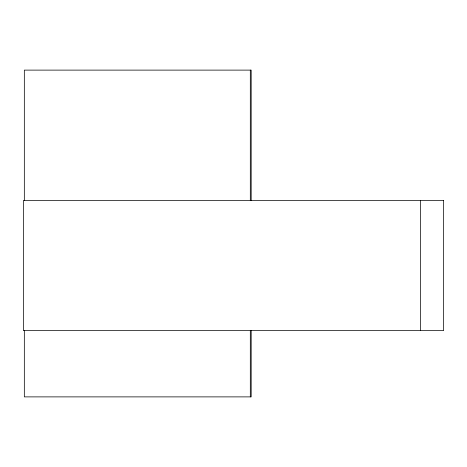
<?xml version="1.0" encoding="UTF-8"?>
<svg xmlns="http://www.w3.org/2000/svg" width="467" height="467" viewBox="0 0 467 467"><rect width="100%" height="100%" fill="white"/><g stroke="black" fill="none" stroke-linecap="round" stroke-linejoin="round"><path stroke-width="0.7" d="M420.592 200.547L420.592 330.595M251.182 200.547L251.182 70.114L24.331 70.114L24.331 200.547M251.182 330.595L251.182 396.886L24.331 396.886L24.331 330.595M250.312 70.114L250.312 200.547M250.312 330.595L250.312 396.886M443.65 200.547L23.35 200.547L23.35 330.595L443.65 330.595L443.65 200.547"/></g></svg>
